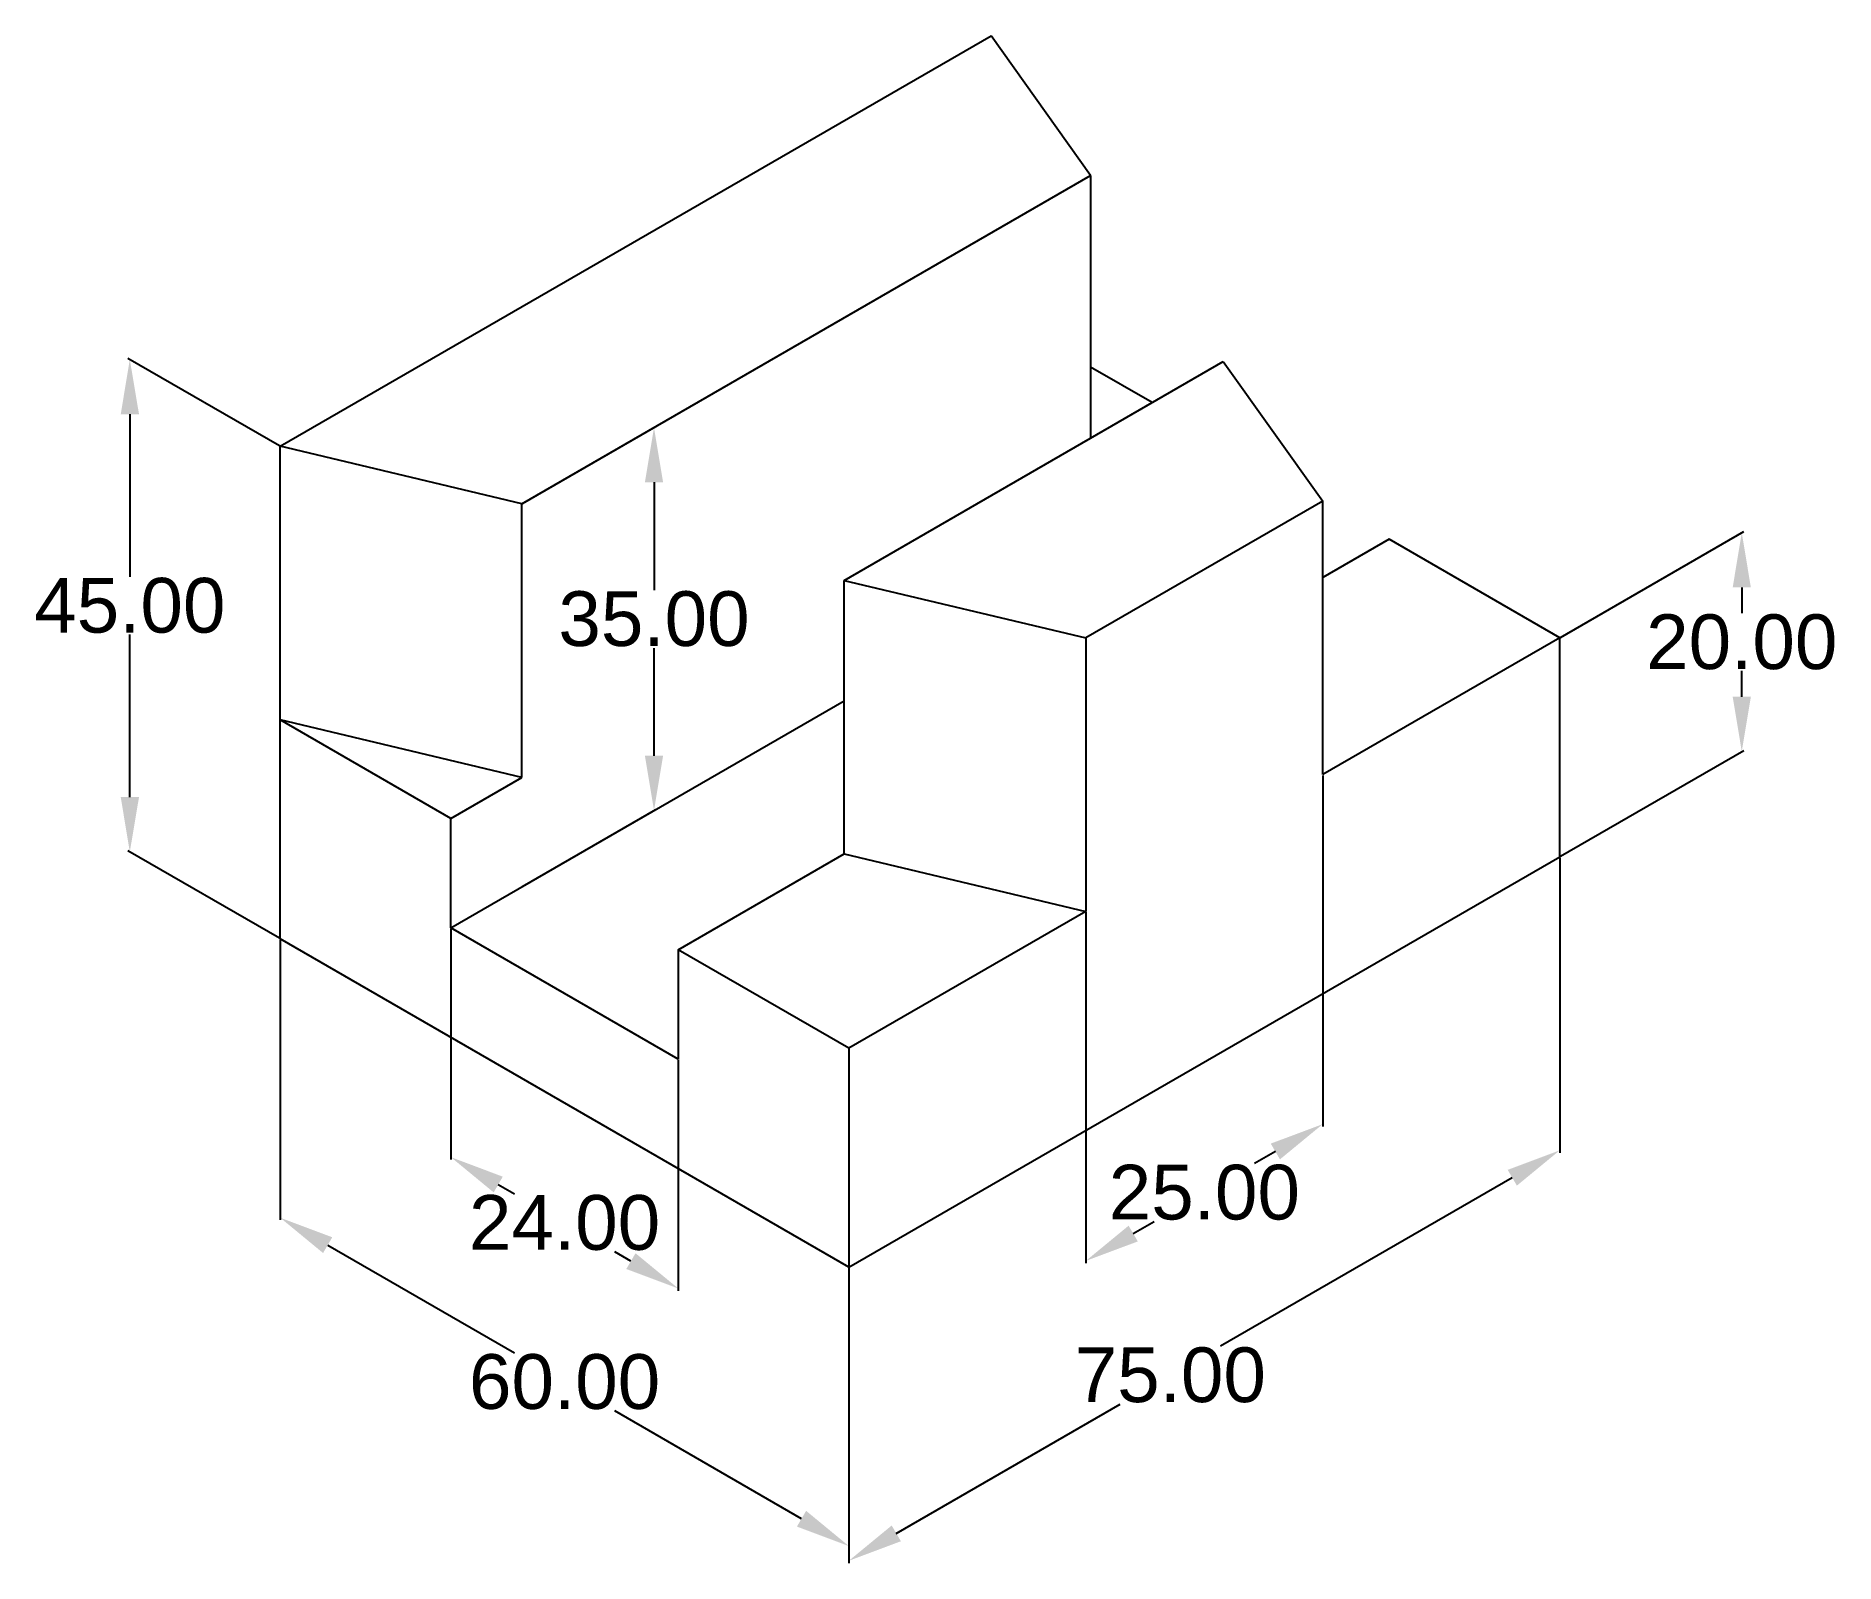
# Model space of a CAD drawing. Header units: inches. Extents: x 42 to 206, y -35 to 105.
import ezdxf

# ---------------------------------------------------------------- set-up
doc = ezdxf.new("R2010")
doc.units = ezdxf.units.IN
doc.header["$MEASUREMENT"] = 0
doc.styles.get("Standard").update_dxf_attribs({"font": 'arial.ttf'})
doc.dimstyles.get("Standard").update_dxf_attribs({"dimtxt": 5, "dimasz": 5, "dimexe": 0.18, "dimexo": 0.0625, "dimgap": 0.09, "dimtad": 0, "dimtih": 1, "dimtoh": 1, "dimzin": 0, "dimdsep": 46, "dimtxsty": 'Standard', "dimcen": 0.09, "dimclrd": 2, "dimclre": 2, "dimclrt": 2, "dimadec": 0, "dimazin": 0, "dimtfac": 1, "dimtofl": 0, "dimtmove": 0, "dimatfit": 3, "dimfxl": 1, "dimtfillclr": 2, "dimtolj": 1, "dimtzin": 0, "dimarcsym": 0})

# ---------------------------------------------------------------- blocks, each defined once
blk = doc.blocks.new('*D6')
at = {"color": 2, "lineweight": -2, "transparency": 16777216}
for p, q in [((64.11, 67.51), (50.24, 75.51)), ((50.42, 70.41), (50.42, 55.55)), ((50.42, 35.41), (50.42, 50.26)), ((64.11, 22.51), (50.24, 30.51))]:
    blk.add_line(p, q, dxfattribs=at)
at = {"color": 2, "transparency": 16777216}
for points in [[(49.59, 70.41), (51.26, 70.41), (50.42, 75.41)], [(49.59, 35.41), (51.26, 35.41), (50.42, 30.41)]]:
    blk.add_solid(points, dxfattribs=at)
at = {"layer": 'Defpoints', "color": 0, "transparency": 16777216}
for p in [(64.17, 67.47), (50.42, 30.41), (64.17, 22.47)]:
    blk.add_point(p, dxfattribs=at)
at = {"color": 2, "transparency": 16777216, "insert": (50.42, 52.91), "char_height": 5, "attachment_point": 5}
blk.add_mtext('\\A1;45.00', dxfattribs=at)
blk = doc.blocks.new('*D7')
at = {"color": 2, "lineweight": -2, "transparency": 16777216}
for p, q in [((64.17, 22.4), (64.17, -3.23)), ((68.5, -5.53), (85.57, -15.38)), ((116.13, -7.6), (116.13, -33.23)), ((111.8, -30.53), (94.73, -20.67))]:
    blk.add_line(p, q, dxfattribs=at)
at = {"color": 2, "transparency": 16777216}
for points in [[(68.92, -4.81), (68.08, -6.25), (64.17, -3.03)], [(112.22, -29.81), (111.38, -31.25), (116.13, -33.03)]]:
    blk.add_solid(points, dxfattribs=at)
at = {"layer": 'Defpoints', "color": 0, "transparency": 16777216}
for p in [(64.17, 22.47), (116.13, -7.53), (116.13, -33.03)]:
    blk.add_point(p, dxfattribs=at)
at = {"color": 2, "transparency": 16777216, "insert": (90.15, -18.03), "char_height": 5, "attachment_point": 5}
blk.add_mtext('\\A1;60.00', dxfattribs=at)
blk = doc.blocks.new('*D8')
at = {"color": 2, "lineweight": -2, "transparency": 16777216}
for p, q in [((79.76, 23.4), (79.76, 2.3)), ((100.54, 11.4), (100.54, -9.7)), ((84.09, 0.01), (85.57, -0.85)), ((96.21, -6.99), (94.73, -6.13))]:
    blk.add_line(p, q, dxfattribs=at)
at = {"color": 2, "transparency": 16777216}
for points in [[(84.5, 0.73), (83.67, -0.71), (79.76, 2.51)], [(96.63, -6.27), (95.79, -7.71), (100.54, -9.49)]]:
    blk.add_solid(points, dxfattribs=at)
at = {"layer": 'Defpoints', "color": 0, "transparency": 16777216}
for p in [(79.76, 23.47), (100.54, 11.47), (100.54, -9.49)]:
    blk.add_point(p, dxfattribs=at)
at = {"color": 2, "transparency": 16777216, "insert": (90.15, -3.49), "char_height": 5, "attachment_point": 5}
blk.add_mtext('\\A1;24.00', dxfattribs=at)
blk = doc.blocks.new('*D9')
at = {"color": 2, "lineweight": -2, "transparency": 16777216}
for p, q in [((181.08, 29.9), (181.08, 2.92)), ((176.75, 0.63), (150.08, -14.77)), ((116.13, -7.6), (116.13, -34.58)), ((120.46, -31.87), (140.92, -20.06))]:
    blk.add_line(p, q, dxfattribs=at)
at = {"color": 2, "transparency": 16777216}
for points in [[(176.33, 1.35), (177.17, -0.09), (181.08, 3.13)], [(120.04, -31.15), (120.88, -32.59), (116.13, -34.37)]]:
    blk.add_solid(points, dxfattribs=at)
at = {"layer": 'Defpoints', "color": 0, "transparency": 16777216}
for p in [(181.08, 29.97), (181.08, 3.13), (116.13, -7.53)]:
    blk.add_point(p, dxfattribs=at)
at = {"color": 2, "transparency": 16777216, "insert": (145.5, -17.41), "char_height": 5, "attachment_point": 5}
blk.add_mtext('\\A1;75.00', dxfattribs=at)
blk = doc.blocks.new('*D10')
at = {"color": 2, "lineweight": -2, "transparency": 16777216}
for p, q in [((159.43, 37.4), (159.43, 5.32)), ((137.78, 24.9), (137.78, -7.18)), ((155.1, 3.03), (153.18, 1.92)), ((142.11, -4.47), (144.03, -3.37))]:
    blk.add_line(p, q, dxfattribs=at)
at = {"color": 2, "transparency": 16777216}
for points in [[(154.68, 3.75), (155.52, 2.31), (159.43, 5.53)], [(141.69, -3.75), (142.53, -5.19), (137.78, -6.97)]]:
    blk.add_solid(points, dxfattribs=at)
at = {"layer": 'Defpoints', "color": 0, "transparency": 16777216}
for p in [(159.43, 37.47), (137.78, 24.97), (159.43, 5.53)]:
    blk.add_point(p, dxfattribs=at)
at = {"color": 2, "transparency": 16777216, "insert": (148.61, -0.72), "char_height": 5, "attachment_point": 5}
blk.add_mtext('\\A1;25.00', dxfattribs=at)
blk = doc.blocks.new('*D11')
at = {"color": 2, "lineweight": -2, "transparency": 16777216}
for p, q in [((181.14, 50.01), (197.9, 59.68)), ((197.72, 54.58), (197.72, 52.22)), ((197.72, 44.58), (197.72, 46.94)), ((181.14, 30.01), (197.9, 39.68))]:
    blk.add_line(p, q, dxfattribs=at)
at = {"color": 2, "transparency": 16777216}
for points in [[(196.89, 54.58), (198.55, 54.58), (197.72, 59.58)], [(196.89, 44.58), (198.55, 44.58), (197.72, 39.58)]]:
    blk.add_solid(points, dxfattribs=at)
at = {"layer": 'Defpoints', "color": 0, "transparency": 16777216}
for p in [(181.08, 49.97), (197.72, 39.58), (181.08, 29.97)]:
    blk.add_point(p, dxfattribs=at)
at = {"color": 2, "transparency": 16777216, "insert": (197.72, 49.58), "char_height": 5, "attachment_point": 5}
blk.add_mtext('\\A1;20.00', dxfattribs=at)
blk = doc.blocks.new('*D12')
at = {"color": 2, "lineweight": -2, "transparency": 16777216}
for p, q in [((86.31, 62.26), (98.5, 69.29)), ((98.32, 64.19), (98.32, 54.33)), ((98.32, 39.19), (98.32, 49.04)), ((86.31, 27.26), (98.5, 34.29))]:
    blk.add_line(p, q, dxfattribs=at)
at = {"color": 2, "transparency": 16777216}
for points in [[(97.49, 64.19), (99.15, 64.19), (98.32, 69.19)], [(97.49, 39.19), (99.15, 39.19), (98.32, 34.19)]]:
    blk.add_solid(points, dxfattribs=at)
at = {"layer": 'Defpoints', "color": 0, "transparency": 16777216}
for p in [(86.25, 62.22), (98.32, 34.19), (86.25, 27.22)]:
    blk.add_point(p, dxfattribs=at)
at = {"color": 2, "transparency": 16777216, "insert": (98.32, 51.69), "char_height": 5, "attachment_point": 5}
blk.add_mtext('\\A1;35.00', dxfattribs=at)

msp = doc.modelspace()

# ---------------------------------------------------------------- linework, layer by layer
for p, q in [((64.168, 67.472), (129.12, 104.972)), ((138.213, 92.222), (129.12, 104.972)), ((86.252, 62.222), (138.213, 92.222)), ((138.213, 92.222), (138.213, 68.222)), ((115.697, 55.222), (150.338, 75.222)), ((143.843, 71.472), (138.222, 74.717)), ((150.338, 75.222), (159.431, 62.472)), ((138.213, 68.222), (143.843, 71.472)), ((64.168, 22.472), (64.168, 67.472)), ((86.252, 62.222), (64.168, 67.472)), ((159.431, 62.472), (137.78, 49.972)), ((159.431, 37.472), (159.431, 62.472)), ((86.252, 37.222), (86.252, 62.222)), ((165.493, 58.972), (159.431, 55.472)), ((181.082, 49.972), (165.493, 58.972)), ((115.697, 30.222), (115.697, 55.222)), ((115.697, 55.222), (137.78, 49.972)), ((137.78, 49.972), (137.78, 24.972)), ((181.082, 49.972), (159.431, 37.472)), ((181.082, 29.972), (181.082, 49.972)), ((79.757, 23.472), (115.697, 44.222)), ((79.757, 33.472), (64.168, 42.472)), ((86.252, 37.222), (64.168, 42.472)), ((79.757, 33.472), (86.252, 37.222)), ((79.757, 23.472), (79.757, 33.472)), ((100.541, 21.472), (115.697, 30.222)), ((115.697, 30.222), (137.78, 24.972)), ((116.13, -7.528), (181.082, 29.972)), ((137.78, 24.972), (116.13, 12.472)), ((100.541, 11.472), (79.757, 23.472)), ((116.13, -7.528), (64.168, 22.472)), ((116.13, 12.472), (100.541, 21.472)), ((100.541, 21.472), (100.541, 11.472)), ((116.13, 12.472), (116.13, -7.528))]:
    msp.add_line(p, q)

# ---------------------------------------------------------------- dimensions: what is measured, and where the dimension line sits
for base, p1, p2, picture, middle in [((50.424, 30.407), (64.168, 67.472), (64.168, 22.472), '*D6', (50.424, 52.907)), ((98.319, 34.189), (86.252, 62.222), (86.252, 27.222), '*D12', (98.319, 51.689)), ((197.721, 39.578), (181.082, 49.972), (181.082, 29.972), '*D11', (197.721, 49.578))]:
    dim = msp.add_linear_dim(base=base, p1=p1, p2=p2, angle=90, dimstyle='Standard')
    dim.commit()
    dim.dimension.update_dxf_attribs({"geometry": picture, "text_midpoint": middle})
for p1, p2, distance, picture, middle in [((137.78, 24.972), (159.431, 37.472), -27.665, '*D10', (148.606, -0.723)), ((79.757, 23.472), (100.541, 11.472), -18.153, '*D8', (90.149, -3.49)), ((64.168, 22.472), (116.13, -7.528), -22.083, '*D7', (90.149, -18.027))]:
    dim = msp.add_aligned_dim(p1=p1, p2=p2, distance=distance, dimstyle='Standard')
    dim.commit()
    dim.dimension.update_dxf_attribs({"geometry": picture, "text_midpoint": middle})
dim = msp.add_linear_dim(base=(181.082, 3.129), p1=(116.13, -7.528), p2=(181.082, 29.972), angle=30, dimstyle='Standard')
dim.commit()
dim.dimension.update_dxf_attribs({"geometry": '*D9', "text_midpoint": (145.502, -17.413), "dimtype": 161})

doc.saveas('drawing.dxf')
